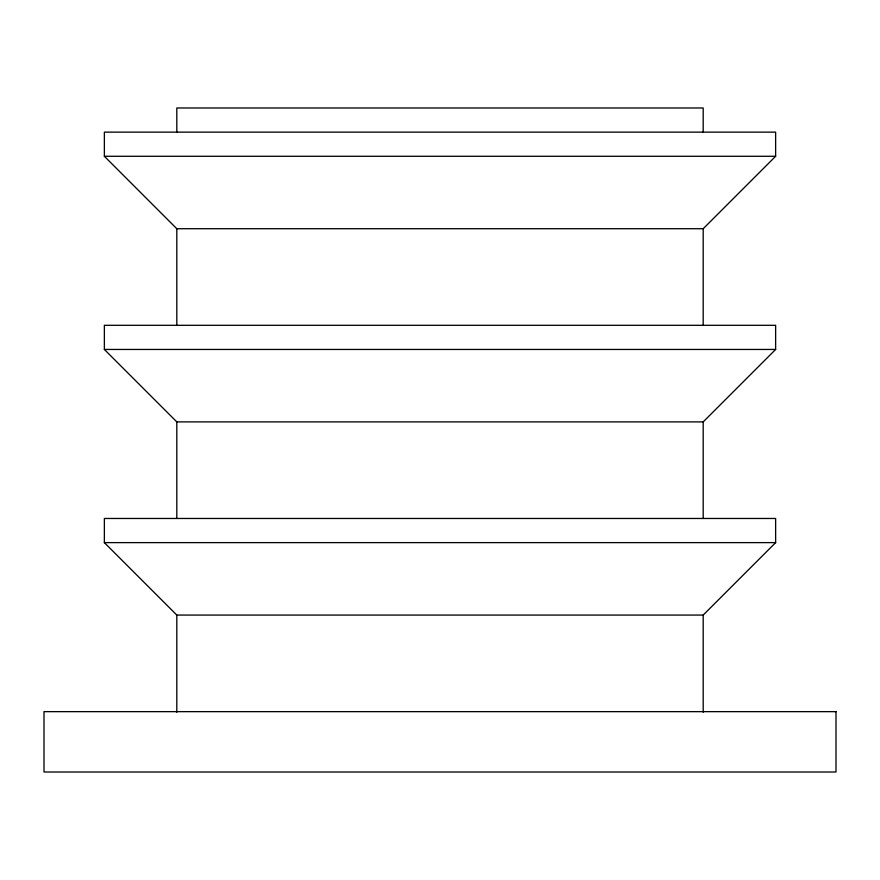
<?xml version="1.0" encoding="UTF-8"?>
<svg xmlns="http://www.w3.org/2000/svg" width="880" height="880" viewBox="0 0 880 880"><rect width="100%" height="100%" fill="white"/><g stroke="black" fill="none" stroke-linecap="round" stroke-linejoin="round"><path stroke-width="1.32" d="M703.197 228.723L775.632 156.277L775.632 132.132L104.368 132.132L104.368 156.277L176.803 228.723L703.197 228.723L703.197 325.303M703.197 421.894L775.632 349.448L775.632 325.303L104.368 325.303L104.368 349.448L176.803 421.894L703.197 421.894L703.197 518.474M703.197 615.065L775.632 542.619L775.632 518.474L104.368 518.474L104.368 542.619L176.803 615.065L703.197 615.065L703.197 712.272M104.368 156.277L775.632 156.277M104.368 349.448L775.632 349.448M104.368 542.619L775.632 542.619M703.197 132.132L703.197 107.987L176.803 107.987L176.803 132.132M176.803 228.723L176.803 325.303M176.803 421.894L176.803 518.474M176.803 615.065L176.803 712.272M836 711.645L44 711.645L44 772.013L836 772.013L836 711.645"/></g></svg>
